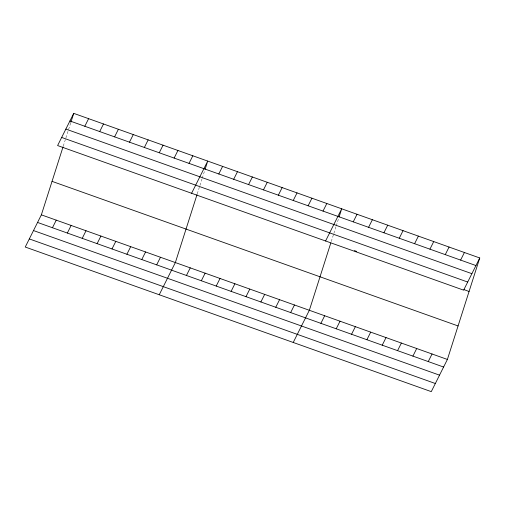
<?xml version="1.0" encoding="UTF-8"?>
<svg xmlns="http://www.w3.org/2000/svg" width="505" height="505" viewBox="0 0 505 505"><rect width="100%" height="100%" fill="white"/><g stroke="black" fill="none" stroke-linecap="round" stroke-linejoin="round"><path stroke-width="0.38" stroke-dasharray="2.52 1.89" d="M63.283 146.109L65.656 138.673M65.896 137.928L70.643 123.043M197.272 193.832L202.019 178.947M202.259 178.202L204.626 170.759M331.261 241.548L333.635 234.105M333.874 233.361L336.008 226.663M336.242 225.918L338.855 217.731"/><path stroke-width="0.76" d="M479.75 257.967L463.634 290.154L57.608 145.554L73.724 113.366L479.75 257.967L447.392 359.446L431.276 391.634L25.25 247.033L41.366 214.846L63.049 146.854M70.877 122.298L73.724 113.366M197.038 194.57L175.355 262.562L159.239 294.75M205.106 169.27L207.713 161.082L191.597 193.276M330.794 243.006L309.344 310.278L293.228 342.472M339.089 216.986L341.702 208.799L325.58 240.992M84.808 126.263L88.615 118.669M99.7 131.565L103.5 123.971M52.457 227.742L56.257 220.148M114.585 136.868L118.391 129.274M67.342 233.045L71.142 225.451M129.476 142.17L133.276 134.576M82.227 238.347L86.033 230.753M144.361 147.473L148.161 139.879M97.118 243.65L100.918 236.056M159.252 152.769L163.052 145.181M112.003 248.946L115.809 241.358M174.137 158.071L177.937 150.484M126.894 254.249L130.694 246.661M189.022 163.374L192.828 155.78M141.779 259.551L145.579 251.957M156.67 264.854L160.47 257.26M218.798 173.979L222.604 166.385M233.689 179.281L237.489 171.687M186.44 275.459L190.246 267.865M248.574 184.584L252.374 176.99M201.331 280.761L205.131 273.167M263.465 189.886L267.265 182.292M216.216 286.064L220.022 278.47M278.35 195.189L282.15 187.595M231.107 291.366L234.907 283.772M293.235 200.491L297.041 192.897M245.992 296.669L249.792 289.075M308.126 205.787L311.926 198.2M260.883 301.965L264.683 294.377M323.011 211.09L326.817 203.502M275.768 307.267L279.568 299.68M290.653 312.57L294.459 304.976M353.241 221.859L357.041 214.265M368.574 227.319L372.381 219.725M320.883 323.339L324.683 315.745M383.914 232.78L387.72 225.192M336.223 328.799L340.023 321.205M399.253 238.246L403.059 230.652M351.562 334.26L355.362 326.666M414.592 243.707L418.392 236.113M366.895 339.726L370.702 332.132M429.932 249.167L433.732 241.579M382.234 345.186L386.041 337.592M445.271 254.634L449.071 247.04M397.574 350.647L401.38 343.053M460.61 260.094L464.411 252.5M412.913 356.113L416.713 348.519M428.253 361.574L432.053 353.98M69.924 120.96L475.95 265.554M65.858 129.078L471.885 273.672M61.673 137.442L467.693 282.036M354.396 250.613L356.587 251.395M463.962 289.63L469.069 291.454M52.047 181.358L458.073 325.952M41.366 214.846L447.392 359.446M37.566 222.44L443.592 367.034M33.5 230.558L439.527 375.152M29.315 238.922L435.342 383.516"/></g></svg>
